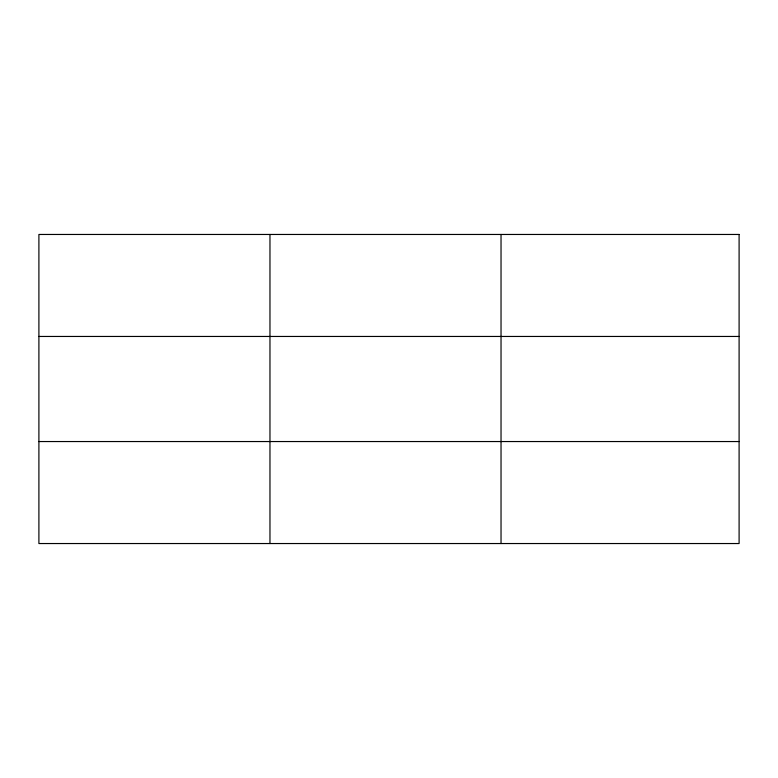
<?xml version="1.0" encoding="UTF-8"?>
<svg xmlns="http://www.w3.org/2000/svg" width="778" height="778" viewBox="0 0 778 778"><rect width="100%" height="100%" fill="white"/><g stroke="black" fill="none" stroke-linecap="round" stroke-linejoin="round"><path stroke-width="1.17" d="M269.966 234.46L269.966 543.54M501.032 234.46L501.032 543.54M38.9 336.456L739.1 336.456M38.9 441.544L739.1 441.544M739.1 234.46L739.1 543.54L38.9 543.54L38.9 234.46L739.1 234.46"/></g></svg>
